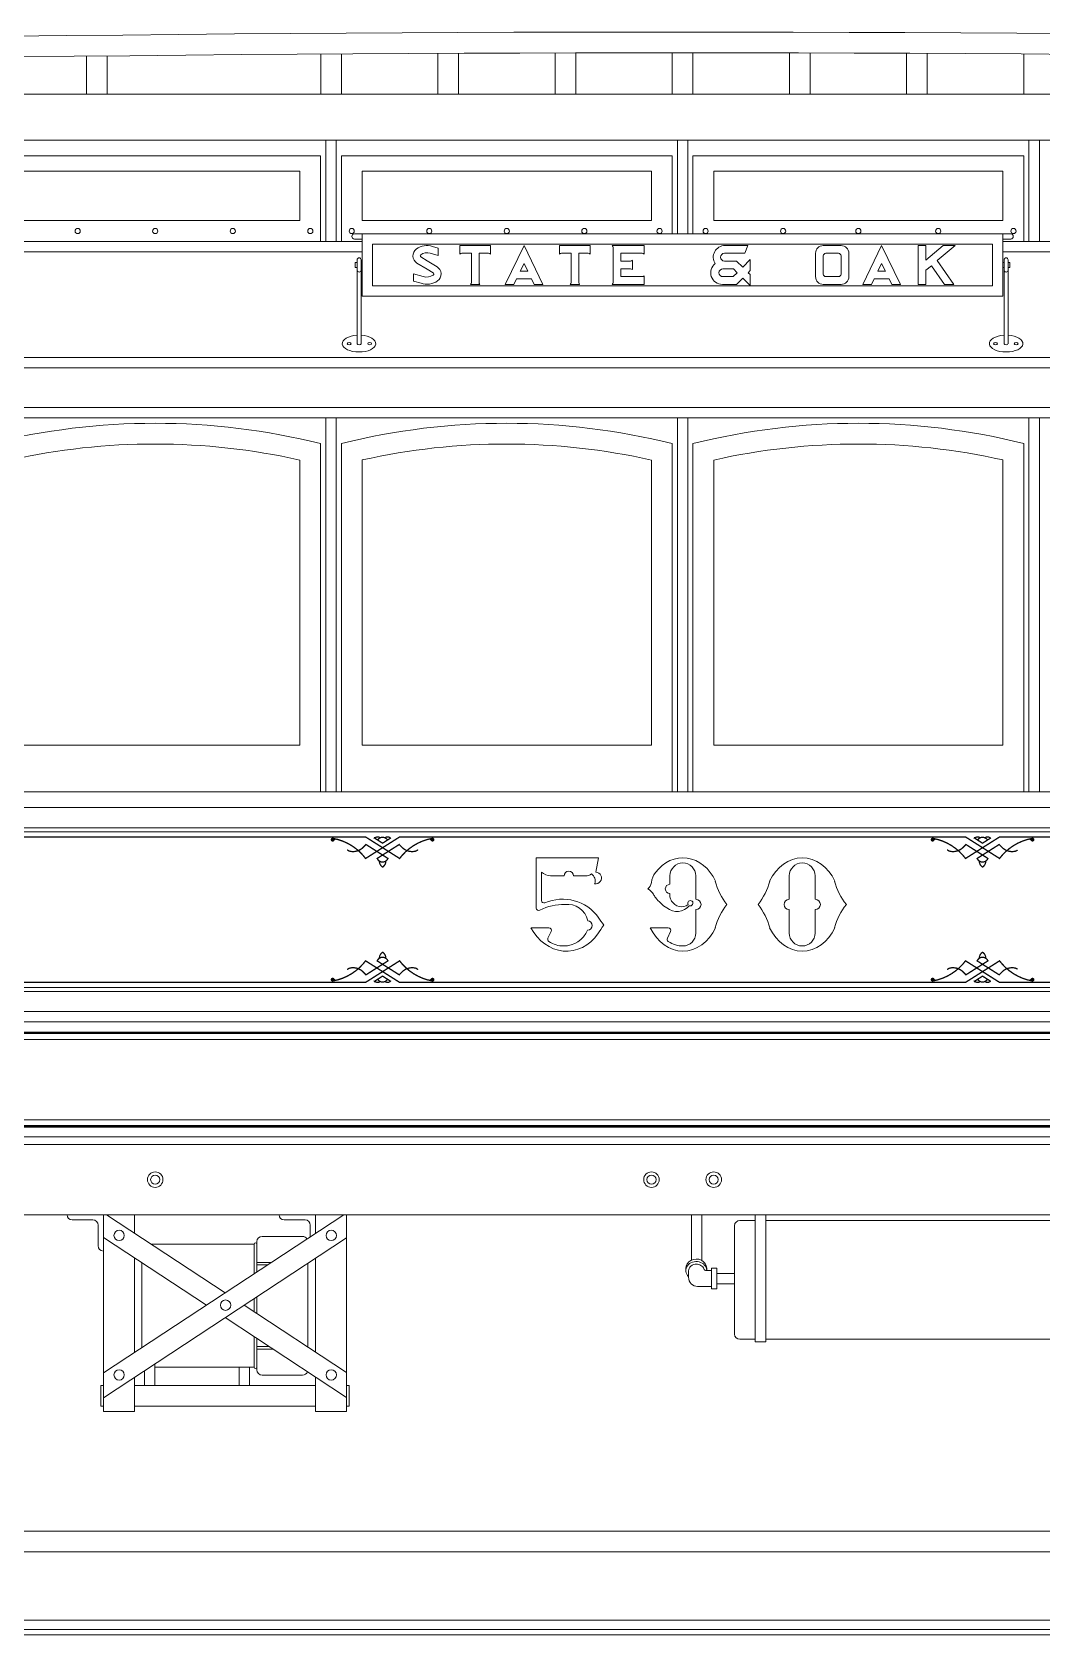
# Model space of a CAD drawing. Header units: inches. Extents: x 0 to 22, y 0 to 17.
# Drawn here: x 9.696 to 11.72, y 3.971 to 7.184 of the extents above; entities that cross this region are included whole.
import ezdxf

# ---------------------------------------------------------------- set-up
doc = ezdxf.new("R2010")
doc.units = ezdxf.units.IN
doc.header["$LTSCALE"] = 100
doc.header["$MEASUREMENT"] = 0
for name, color, linetype, lineweight in [('AIRCOMPRESSOR', 7, 'Continuous', 0), ('AIRTANK', 7, 'Continuous', 0), ('CARSIDE', 7, 'Continuous', 0), ('CLERESTORY', 7, 'Continuous', 0), ('LETTERING', 7, 'Continuous', 0), ('MAINROOF', 7, 'Continuous', 0), ('RAIL', 7, 'Continuous', 0), ('ROOFSIGN', 7, 'Continuous', 0), ('SCROLL', 7, 'Continuous', 0), ('STRIPING', 7, 'Continuous', 0)]:
    doc.layers.add(name, color=color, linetype=linetype, lineweight=lineweight)

msp = doc.modelspace()

# ---------------------------------------------------------------- linework, layer by layer
at = {"layer": 'AIRCOMPRESSOR', "color": 7, "linetype": 'Continuous'}
for p, q in [((9.7663, 4.8131), (9.7663, 4.8131)), ((9.8287, 4.7923), (9.8287, 4.7507)), ((9.8391, 4.8131), (9.8391, 4.41876)), ((9.8391, 4.49595), (10.32102, 4.8131)), ((9.84576, 4.8131), (10.08339, 4.65672)), ((9.9015, 4.8131), (9.9015, 4.77642)), ((10.1914, 4.8131), (10.1914, 4.8131)), ((10.2538, 4.7923), (10.2538, 4.76886)), ((10.2642, 4.77571), (10.2642, 4.8131)), ((10.3266, 4.41876), (10.3266, 4.8131)), ((9.8391, 4.76769), (10.04555, 4.63182)), ((9.8391, 4.44615), (10.3266, 4.76697)), ((10.14675, 4.69842), (10.14675, 4.75913)), ((10.15715, 4.76953), (10.23835, 4.76953)), ((9.9015, 4.72662), (9.9015, 4.53702)), ((9.93568, 4.75393), (10.14155, 4.75393)), ((10.14155, 4.695), (10.14155, 4.75393)), ((10.2642, 4.53773), (10.2642, 4.72591)), ((9.91616, 4.54667), (9.91616, 4.71697)), ((10.14675, 4.71753), (10.17579, 4.71753)), ((10.14675, 4.71233), (10.16789, 4.71233)), ((10.24875, 4.54789), (10.24875, 4.71574)), ((10.12123, 4.63182), (10.3266, 4.49666)), ((10.14155, 4.61844), (10.14155, 4.6452)), ((10.14675, 4.61502), (10.14675, 4.64862)), ((10.08339, 4.60692), (10.3266, 4.44686)), ((10.14155, 4.50716), (10.14155, 4.56864)), ((10.14675, 4.50196), (10.14675, 4.56522)), ((10.14675, 4.54876), (10.17176, 4.54876)), ((10.14675, 4.54356), (10.17966, 4.54356)), ((9.92136, 4.47076), (9.92136, 4.50029)), ((9.94216, 4.47076), (9.94216, 4.51398)), ((9.94216, 4.50716), (10.14155, 4.50716)), ((10.11114, 4.47076), (10.11114, 4.50716)), ((10.13194, 4.47076), (10.13194, 4.50716)), ((9.8339, 4.47076), (9.8339, 4.42916)), ((9.8339, 4.47076), (9.8391, 4.47076)), ((9.9015, 4.48722), (9.9015, 4.41876)), ((9.9015, 4.47076), (10.2642, 4.47076)), ((10.15715, 4.49156), (10.23835, 4.49156)), ((10.2642, 4.41876), (10.2642, 4.48793)), ((10.3266, 4.47076), (10.3318, 4.47076)), ((10.3318, 4.42916), (10.3318, 4.47076)), ((9.8339, 4.42916), (9.8391, 4.42916)), ((9.8391, 4.41876), (9.9015, 4.41876)), ((9.9015, 4.42916), (10.2642, 4.42916)), ((10.2642, 4.41876), (10.3266, 4.41876)), ((10.3266, 4.42916), (10.3318, 4.42916))]:
    msp.add_line(p, q, dxfattribs=at)
at = {"layer": 'AIRCOMPRESSOR'}
for p, q in [((9.7767, 4.8027), (9.8183, 4.8027)), ((10.2018, 4.8027), (10.2434, 4.8027))]:
    msp.add_line(p, q, dxfattribs=at)
at = {"layer": 'AIRCOMPRESSOR', "color": 7, "linetype": 'Continuous'}
for centre in [(9.87078, 4.77173), (10.296, 4.77173), (10.08417, 4.63182), (9.87078, 4.4919), (10.296, 4.4919)]:
    msp.add_circle(centre, 0.0104, dxfattribs=at)
for centre, radius, start, end in [((9.7767, 4.8131), 0.0104, 180, 270), ((9.8183, 4.7923), 0.0104, 0, 90), ((10.2018, 4.8131), 0.0104, 180, 270), ((10.2434, 4.7923), 0.0104, 0, 90), ((10.14415, 4.75393), 0.0026, 0, 180), ((10.15715, 4.75913), 0.0104, 90, 180), ((10.23835, 4.75913), 0.0104, 31.37247, 90), ((9.8391, 4.7507), 0.0104, 180, 270), ((10.14415, 4.50716), 0.0026, 180, 360), ((10.15715, 4.50196), 0.0104, 180, 270), ((10.23835, 4.50196), 0.0104, -90, -19.52162)]:
    msp.add_arc(centre, radius, start, end, dxfattribs=at)
at = {"layer": 'AIRTANK', "color": 7, "linetype": 'Continuous'}
for p, q in [((11.01759, 4.8131), (11.01759, 4.72211)), ((11.03839, 4.8131), (11.03839, 4.72154)), ((11.10416, 4.79113), (11.10416, 4.5739)), ((11.14576, 4.8131), (11.14576, 4.5583)), ((11.16656, 4.8131), (11.16656, 4.5583)), ((11.0066, 4.70619), (11.0066, 4.70096)), ((11.01192, 4.70061), (11.01192, 4.68761)), ((11.04828, 4.70611), (11.04828, 4.70087)), ((11.05799, 4.66421), (11.05799, 4.70581)), ((11.06839, 4.66421), (11.06839, 4.70581))]:
    msp.add_line(p, q, dxfattribs=at)
at = {"layer": 'AIRTANK'}
for p, q in [((11.11456, 4.80153), (11.14576, 4.80153)), ((11.16656, 4.80153), (11.95296, 4.80153)), ((11.05799, 4.7013), (11.04742, 4.7013)), ((11.06839, 4.70581), (11.05799, 4.70581)), ((11.10438, 4.69541), (11.06839, 4.69541)), ((11.05799, 4.66941), (11.03012, 4.66941)), ((11.06839, 4.66421), (11.05799, 4.66421)), ((11.10438, 4.67461), (11.06839, 4.67461)), ((11.11456, 4.5635), (11.14576, 4.5635)), ((11.16656, 4.5635), (11.95296, 4.5635)), ((11.14576, 4.5583), (11.16656, 4.5583))]:
    msp.add_line(p, q, dxfattribs=at)
at = {"layer": 'AIRTANK', "color": 7, "linetype": 'Continuous', "extrusion": (0, 0, -1), "flags": 128}
msp.add_lwpolyline([(-11.01196, 4.70061), (-11.01196, 4.70062), (-11.01196, 4.70063), (-11.01196, 4.70064), (-11.01196, 4.70065), (-11.01196, 4.70066), (-11.01196, 4.70066), (-11.01196, 4.70067), (-11.01196, 4.70068), (-11.01222, 4.70306), (-11.01305, 4.70551), (-11.0145, 4.70789), (-11.01654, 4.71003), (-11.01907, 4.71178), (-11.02192, 4.71304), (-11.0249, 4.71377), (-11.02781, 4.714), (-11.03004, 4.71387), (-11.03232, 4.71344), (-11.03459, 4.71269), (-11.03674, 4.71162), (-11.03869, 4.71023), (-11.04033, 4.70858), (-11.04162, 4.70674), (-11.04251, 4.70479)], dxfattribs=at)
at = {"layer": 'AIRTANK', "color": 7, "linetype": 'Continuous'}
for centre, radius, start, end in [((11.11456, 4.79113), 0.0104, 90, 180), ((11.04742, 4.7065), 0.0052, -160.80692, -90), ((11.03012, 4.68761), 0.0182, 180, 270), ((11.11456, 4.5739), 0.0104, 180, 270)]:
    msp.add_arc(centre, radius, start, end, dxfattribs=at)
for centre, start_param, end_param in [((11.02743, 4.70595), 6.2747295, 9.4673542), ((11.02743, 4.70103), 0.0147536, 3.8736807)]:
    msp.add_ellipse(centre, major_axis=(0.02085, 0), ratio=0.8787985, start_param=start_param, end_param=end_param, dxfattribs=at)
at = {"layer": 'CARSIDE'}
for p, q in [((7.4191, 6.5111), (14.5809, 6.5111)), ((7.4191, 6.5111), (14.5809, 6.5111)), ((7.4666, 6.43155), (14.5334, 6.43155)), ((7.4874, 6.41075), (14.5126, 6.41075)), ((10.2329, 5.75435), (9.6533, 5.75435)), ((10.9375, 5.75435), (10.3579, 5.75435)), ((11.0625, 5.75435), (11.6421, 5.75435)), ((7.4191, 5.66075), (14.5814, 5.66075)), ((7.4191, 5.62955), (14.5814, 5.62955)), ((7.4186, 5.22065), (14.5913, 5.22065)), ((7.4186, 5.19985), (14.5913, 5.19985)), ((7.4666, 4.96935), (14.5334, 4.96935)), ((7.4666, 4.95375), (14.5334, 4.95375)), ((7.4666, 4.8131), (14.5334, 4.8131))]:
    msp.add_line(p, q, dxfattribs=at)
at = {"layer": 'CARSIDE', "color": 7, "linetype": 'Continuous'}
for p, q in [((10.285, 5.66075), (10.285, 6.41075)), ((10.3058, 5.66075), (10.3058, 6.41075)), ((10.9896, 5.66075), (10.9896, 6.41075)), ((11.0104, 5.66075), (11.0104, 6.41075)), ((11.6942, 5.66075), (11.6942, 6.41075)), ((11.715, 5.66075), (11.715, 6.41075)), ((10.2746, 5.66075), (10.2746, 6.35896)), ((10.3162, 5.66075), (10.3162, 6.35915)), ((10.9792, 5.66075), (10.9792, 6.35896)), ((11.0208, 5.66075), (11.0208, 6.35896)), ((11.0208, 5.66075), (11.0208, 6.35896)), ((11.6838, 5.66075), (11.6838, 6.35915)), ((10.2329, 5.75435), (10.2329, 6.3261)), ((10.3579, 5.75435), (10.3579, 6.32627)), ((10.9375, 5.75435), (10.9375, 6.3261)), ((11.0625, 5.75435), (11.0625, 6.3261)), ((11.6421, 5.75435), (11.6421, 6.32627))]:
    msp.add_line(p, q, dxfattribs=at)
at = {"layer": 'CARSIDE', "linetype": 'Continuous'}
for centre, radius in [((9.94306, 4.88346), 0.0156), ((9.94302, 4.88346), 0.0091), ((10.93764, 4.88346), 0.0156), ((10.93768, 4.88346), 0.0091), ((11.06244, 4.88346), 0.0156), ((11.06248, 4.88346), 0.0091)]:
    msp.add_circle(centre, radius, dxfattribs=at)
for centre, radius, start, end in [((9.94273, 5.03167), 1.36815, 75.9617, 104.00609), ((10.64733, 5.03167), 1.36815, 75.9617, 104.00609), ((11.35267, 5.03167), 1.36815, 75.99391, 104.0383), ((9.94273, 5.03167), 1.32655, 77.36481, 102.60215), ((10.64733, 5.03167), 1.32655, 77.36481, 102.60215), ((11.35267, 5.03167), 1.32655, 77.39785, 102.63519)]:
    msp.add_arc(centre, radius, start, end, dxfattribs=at)
at = {"layer": 'CLERESTORY', "color": 7, "linetype": 'Continuous'}
for p, q in [((9.8051, 7.0595), (9.8051, 7.13573)), ((9.8467, 7.0595), (9.8467, 7.1362)), ((10.2748, 7.0595), (10.2748, 7.14003)), ((10.3164, 7.0595), (10.3164, 7.14031)), ((10.5096, 7.0595), (10.5096, 7.14138)), ((10.5512, 7.0595), (10.5512, 7.14157)), ((10.7444, 7.0595), (10.7444, 7.14221)), ((10.786, 7.0595), (10.786, 7.1423)), ((10.9792, 7.0595), (10.9792, 7.1425)), ((11.0208, 7.0595), (11.0208, 7.14249)), ((11.214, 7.0595), (11.214, 7.14225)), ((11.2556, 7.0595), (11.2556, 7.14216)), ((11.4488, 7.0595), (11.4488, 7.14148)), ((11.4904, 7.0595), (11.4904, 7.14129)), ((11.6838, 7.0595), (11.6838, 7.14018)), ((10.285, 6.7644), (10.285, 6.9673)), ((10.3058, 6.7644), (10.3058, 6.9673)), ((10.9896, 6.77951), (10.9896, 6.9673)), ((11.0104, 6.77951), (11.0104, 6.9673)), ((11.6942, 6.7644), (11.6942, 6.9673)), ((11.715, 6.7644), (11.715, 6.9673)), ((10.2746, 6.7644), (10.2746, 6.9361)), ((10.3162, 6.7644), (10.3162, 6.9361)), ((10.9792, 6.77951), (10.9792, 6.9361)), ((11.0208, 6.77951), (11.0208, 6.9361)), ((11.6838, 6.7644), (11.6838, 6.9361)), ((10.2329, 6.806), (10.2329, 6.9049)), ((10.3579, 6.806), (10.3579, 6.9049)), ((10.9375, 6.806), (10.9375, 6.9049)), ((11.0625, 6.806), (11.0625, 6.9049)), ((11.6421, 6.806), (11.6421, 6.9049))]:
    msp.add_line(p, q, dxfattribs=at)
at = {"layer": 'CLERESTORY'}
for p, q in [((7.45406, 7.0595), (14.8036, 7.0595)), ((7.31741, 6.9673), (14.70425, 6.9673)), ((9.6116, 6.9361), (10.2746, 6.9361)), ((10.3162, 6.9361), (10.9792, 6.9361)), ((11.0208, 6.9361), (11.6838, 6.9361)), ((9.6533, 6.9049), (10.2329, 6.9049)), ((10.3579, 6.9049), (10.9375, 6.9049)), ((11.0625, 6.9049), (11.6421, 6.9049)), ((9.6533, 6.806), (10.2329, 6.806)), ((10.3579, 6.806), (10.9375, 6.806)), ((11.0625, 6.806), (11.6421, 6.806)), ((7.4191, 6.7644), (10.3579, 6.7644)), ((11.6421, 6.7644), (14.5809, 6.7644)), ((7.4191, 6.7436), (10.34778, 6.7436)), ((10.35558, 6.7436), (10.3579, 6.7436)), ((11.6421, 6.7436), (11.64442, 6.7436)), ((11.65222, 6.7436), (14.5809, 6.7436))]:
    msp.add_line(p, q, dxfattribs=at)
at = {"layer": 'CLERESTORY', "linetype": 'Continuous'}
for centre in [(9.78773, 6.78515), (9.94313, 6.78515), (10.09853, 6.78515), (10.25393, 6.78515), (10.33693, 6.78515), (10.49233, 6.78515), (10.64773, 6.78515), (10.80313, 6.78515), (10.95393, 6.78515), (11.04613, 6.78515), (11.20153, 6.78515), (11.35233, 6.78515), (11.51233, 6.78515), (11.66313, 6.78515)]:
    msp.add_circle(centre, 0.0052, dxfattribs=at)
for centre, radius, start, end in [((10.98767, -96.54252), 103.72662, 88.0147981, 91.9740561), ((10.98767, -96.54216), 103.68466, 88.0139935, 91.9625119)]:
    msp.add_arc(centre, radius, start, end, dxfattribs=at)
at = {"layer": 'LETTERING', "linetype": 'Continuous'}
for p, q in [((10.49873, 6.75445), (10.51005, 6.7511)), ((10.50995, 6.75112), (10.50995, 6.73629)), ((10.55368, 6.75613), (10.55368, 6.739)), ((10.61528, 6.75613), (10.61528, 6.739)), ((10.68219, 6.75614), (10.64443, 6.67813)), ((10.68219, 6.75614), (10.71997, 6.67813)), ((10.75349, 6.75613), (10.75349, 6.739)), ((10.81509, 6.75613), (10.81509, 6.739)), ((10.86068, 6.75213), (10.86068, 6.68213)), ((10.92308, 6.75613), (10.92308, 6.739)), ((11.13066, 6.75611), (11.12499, 6.74052)), ((11.3988, 6.75614), (11.36104, 6.67813)), ((11.3988, 6.75614), (11.43659, 6.67813)), ((11.47222, 6.75613), (11.47222, 6.67813)), ((11.48782, 6.75613), (11.48782, 6.72705)), ((11.48782, 6.72705), (11.52214, 6.75613)), ((11.51053, 6.72584), (11.54628, 6.75613)), ((10.49423, 6.74094), (10.50995, 6.73629)), ((10.57666, 6.74053), (10.57666, 6.68213)), ((10.59226, 6.74053), (10.59226, 6.68213)), ((10.6822, 6.72035), (10.67464, 6.70474)), ((10.6822, 6.72034), (10.68975, 6.70474)), ((10.77647, 6.74053), (10.77647, 6.68213)), ((10.79207, 6.74053), (10.79207, 6.68213)), ((10.87628, 6.74053), (10.87628, 6.72493)), ((10.89968, 6.72645), (10.89968, 6.7078)), ((11.13566, 6.72791), (11.13566, 6.70585)), ((11.26642, 6.74053), (11.26642, 6.69373)), ((11.28202, 6.73553), (11.28202, 6.69873)), ((11.31761, 6.73553), (11.31761, 6.69873)), ((11.33321, 6.74053), (11.33321, 6.69373)), ((11.39881, 6.72035), (11.39125, 6.70474)), ((11.39881, 6.72034), (11.40636, 6.70474)), ((11.51053, 6.72584), (11.54393, 6.67813)), ((10.48012, 6.6939), (10.46069, 6.69963)), ((10.46069, 6.68476), (10.46069, 6.69963)), ((10.47576, 6.68042), (10.46069, 6.68476)), ((10.66709, 6.68914), (10.66176, 6.67813)), ((10.69731, 6.68914), (10.70264, 6.67813)), ((10.87628, 6.70933), (10.87628, 6.69373)), ((10.92308, 6.69525), (10.92308, 6.67813)), ((11.13531, 6.69785), (11.13531, 6.67578)), ((11.3837, 6.68914), (11.37837, 6.67813)), ((11.41392, 6.68914), (11.41925, 6.67813)), ((11.48782, 6.7066), (11.49857, 6.71571)), ((11.48782, 6.7066), (11.48782, 6.67813)), ((11.49857, 6.71571), (11.52489, 6.67813)), ((10.7068, 5.5287), (10.7068, 5.42801)), ((10.7068, 5.5287), (10.8316, 5.5287)), ((10.8316, 5.5287), (10.8264, 5.5001)), ((10.7172, 5.5001), (10.7172, 5.44303)), ((10.7354, 5.4923), (10.7624, 5.4923)), ((10.7812, 5.4923), (10.80746, 5.4923)), ((10.9746, 5.4923), (10.9746, 5.4755)), ((11.0266, 5.4923), (11.0266, 5.4455)), ((11.2138, 5.4923), (11.2138, 5.4455)), ((11.2658, 5.4923), (11.2658, 5.4455)), ((10.9746, 5.4571), (10.9746, 5.45116)), ((11.0266, 5.4247), (11.0266, 5.3779)), ((11.2138, 5.4247), (11.2138, 5.3779)), ((11.2658, 5.4247), (11.2658, 5.3779)), ((10.6964, 5.3883), (10.73219, 5.3883)), ((10.73684, 5.38077), (10.73025, 5.3676)), ((10.9356, 5.3883), (10.97139, 5.3883)), ((10.97604, 5.38077), (10.96945, 5.3676))]:
    msp.add_line(p, q, dxfattribs=at)
at = {"layer": 'LETTERING'}
for p, q in [((10.55368, 6.75613), (10.61528, 6.75613)), ((10.75349, 6.75613), (10.81509, 6.75613)), ((10.85915, 6.75613), (10.92308, 6.75613)), ((11.08489, 6.75612), (11.13066, 6.75612)), ((11.28191, 6.75613), (11.28202, 6.75613)), ((11.28202, 6.75613), (11.31761, 6.75613)), ((11.47222, 6.75613), (11.48782, 6.75613)), ((11.52214, 6.75613), (11.54628, 6.75613)), ((10.46773, 6.72079), (10.4878, 6.70878)), ((10.47538, 6.73314), (10.4878, 6.72571)), ((10.50786, 6.71371), (10.4878, 6.72573)), ((10.55768, 6.74053), (10.57666, 6.74053)), ((10.59226, 6.74053), (10.61128, 6.74053)), ((10.75749, 6.74053), (10.77647, 6.74053)), ((10.79207, 6.74053), (10.81109, 6.74053)), ((10.87628, 6.74053), (10.91908, 6.74053)), ((10.87628, 6.72493), (10.89568, 6.72493)), ((11.08386, 6.74052), (11.12499, 6.74052)), ((11.08386, 6.72492), (11.10824, 6.72492)), ((11.12045, 6.7127), (11.10824, 6.72492)), ((11.13566, 6.72791), (11.12045, 6.7127)), ((11.28702, 6.74053), (11.31261, 6.74053)), ((10.50021, 6.70136), (10.4878, 6.7088)), ((10.66709, 6.68914), (10.69731, 6.68914)), ((10.67464, 6.70474), (10.68975, 6.70474)), ((10.87628, 6.70933), (10.89568, 6.70933)), ((10.87628, 6.69373), (10.91908, 6.69373)), ((11.08073, 6.70932), (11.10178, 6.70932)), ((11.08073, 6.69372), (11.10146, 6.69372)), ((11.10942, 6.70167), (11.10146, 6.69371)), ((11.10942, 6.70167), (11.10178, 6.70932)), ((11.12045, 6.69064), (11.10792, 6.67812)), ((11.13531, 6.67578), (11.12045, 6.69064)), ((11.13566, 6.70585), (11.13148, 6.70167)), ((11.13531, 6.69785), (11.13148, 6.70167)), ((11.28702, 6.69373), (11.31261, 6.69373)), ((11.3837, 6.68914), (11.41392, 6.68914)), ((11.39125, 6.70474), (11.40636, 6.70474)), ((10.57513, 6.67813), (10.59379, 6.67813)), ((10.64443, 6.67813), (10.66176, 6.67813)), ((10.70264, 6.67813), (10.71997, 6.67813)), ((10.77494, 6.67813), (10.7936, 6.67813)), ((10.85915, 6.67813), (10.92308, 6.67813)), ((11.07971, 6.67812), (11.10792, 6.67812)), ((11.28202, 6.67813), (11.31761, 6.67813)), ((11.36104, 6.67813), (11.37837, 6.67813)), ((11.41925, 6.67813), (11.43659, 6.67813)), ((11.47222, 6.67813), (11.48782, 6.67813)), ((11.52489, 6.67813), (11.54394, 6.67813))]:
    msp.add_line(p, q, dxfattribs=at)
at = {"layer": 'LETTERING', "linetype": 'Continuous', "flags": 128}
for points in [[(10.73207, 5.36092), (10.7356, 5.35879), (10.73921, 5.35694), (10.74288, 5.35538), (10.74659, 5.35411), (10.75032, 5.35313), (10.75404, 5.35244), (10.75774, 5.35203), (10.7614, 5.3519)], [(10.97127, 5.36092), (10.9748, 5.35879), (10.97841, 5.35694), (10.98208, 5.35538), (10.98579, 5.35411), (10.98952, 5.35313), (10.99324, 5.35244), (10.99694, 5.35203), (11.0006, 5.3519)]]:
    msp.add_lwpolyline(points, dxfattribs=at)
at = {"layer": 'LETTERING', "linetype": 'Continuous'}
for centre, radius, start, end in [((10.47679, 6.73541), 0.01719, 126.46299, 238.2103), ((10.48793, 6.71932), 0.03675, 72.90068, 125.52635), ((10.85468, 6.75213), 0.006, 0, 41.81031), ((11.28202, 6.74053), 0.0156, 90, 180), ((11.31761, 6.74053), 0.0156, 0, 90), ((10.4768, 6.73538), 0.00265, 125.51075, 237.59961), ((10.48863, 6.71763), 0.02398, 76.49308, 123.8875), ((10.55768, 6.73453), 0.006, 90, 131.81031), ((10.61128, 6.73453), 0.006, 48.18969, 90), ((10.75749, 6.73453), 0.006, 90, 131.81031), ((10.81109, 6.73453), 0.006, 48.18969, 90), ((10.89568, 6.73093), 0.006, -90, -48.18969), ((10.91908, 6.73453), 0.006, 48.18969, 90), ((11.28702, 6.73553), 0.005, 90, 180), ((11.31261, 6.73553), 0.005, 0, 90), ((10.48767, 6.71518), 0.03675, -108.91214, -54.47365), ((10.48696, 6.71688), 0.02398, -106.58745, -56.1125), ((10.49879, 6.69913), 0.00265, -54.48925, 57.59961), ((10.49881, 6.6991), 0.01719, -53.53701, 58.2103), ((10.89568, 6.70333), 0.006, 48.18969, 90), ((10.91908, 6.69973), 0.006, -90, -48.18969), ((11.28202, 6.69373), 0.0156, 180, 270), ((11.28702, 6.69873), 0.005, 180, 270), ((11.31261, 6.69873), 0.005, -90, 0), ((11.31761, 6.69373), 0.0156, -90, 0), ((10.57066, 6.68213), 0.006, -41.81031, 0), ((10.59826, 6.68213), 0.006, 180, 221.81031), ((10.77047, 6.68213), 0.006, -41.81031, 0), ((10.79807, 6.68213), 0.006, 180, 221.81031), ((10.85468, 6.68213), 0.006, -41.81031, 0), ((10.73722, 5.52168), 0.02944, -132.85241, -93.54477), ((10.7718, 5.4923), 0.0094, 0, 180), ((10.80688, 5.5082), 0.01595, -94.61583, -48.70191), ((10.80806, 5.48235), 0.01672, -19.7408, 56.00303), ((10.8257, 5.48833), 0.01179, -99.27587, 86.59548), ((10.97883, 5.4741), 0.0416, 142.85786, 173.34845), ((11.0006, 5.4923), 0.026, 0, 180), ((11.2398, 5.4923), 0.026, 0, 180), ((10.91254, 5.48468), 0.02563, -45.81353, -12.98714), ((10.91416, 5.43814), 0.03251, 32.65875, 60.03192), ((10.9746, 5.4663), 0.0092, 90, 270), ((11.17961, 5.50966), 0.11734, -166.31741, -140.55248), ((11.04042, 5.51984), 0.13963, -37.36393, -15.76617), ((11.41881, 5.50966), 0.11734, -166.31741, -140.55248), ((10.76268, 5.32786), 0.10734, 89.29573, 116.93204), ((10.7222, 5.44303), 0.005, 180, 293.09582), ((10.75936, 5.3559), 0.08972, 36.36617, 113.09582), ((10.76905, 5.39365), 0.04175, 12.14746, 96.9428), ((10.97883, 5.4741), 0.0416, -153.71857, -142.85786), ((10.98883, 5.4533), 0.03217, -129.61972, -39.85723), ((10.9954, 5.45116), 0.0208, 180, 181.3597), ((10.99673, 5.45454), 0.02246, -170.16049, -146.09255), ((10.99785, 5.45338), 0.0228, -150.17524, -54.65179), ((11.01557, 5.43763), 0.00535, -112.4837, 212.09581), ((11.0266, 5.4351), 0.0104, -90, 90), ((11.17961, 5.36054), 0.11734, 140.55248, 166.31741), ((11.04042, 5.35036), 0.13963, 15.76617, 37.36393), ((11.2138, 5.4351), 0.0104, 90, 270), ((11.2658, 5.4351), 0.0104, -90, 90), ((11.41881, 5.36054), 0.11734, 140.55248, 166.31741), ((10.7118, 5.42801), 0.005, 180, 296.93204), ((10.80934, 5.39305), 0.0094, -88.47931, 86.7756), ((10.93294, 5.46806), 0.11734, -150.23384, -140.55248), ((10.7349, 5.36528), 0.0052, 153.43495, 236.95614), ((10.73219, 5.3831), 0.0052, -26.56505, 90), ((10.762, 5.40342), 0.05152, -90.67008, -22.55595), ((10.93294, 5.31894), 0.11734, 140.55248, 150.90685), ((10.9741, 5.36528), 0.0052, 153.43495, 236.95614), ((10.97139, 5.3831), 0.0052, -26.56505, 90), ((11.0006, 5.3779), 0.026, -90, 0), ((11.2398, 5.3779), 0.026, 180, 360)]:
    msp.add_arc(centre, radius, start, end, dxfattribs=at)
at = {"layer": 'LETTERING'}
for centre, radius, start, end in [((11.08489, 6.73272), 0.0234, 90, 213.08386), ((11.07971, 6.70152), 0.0234, 128.05055, 270), ((11.08386, 6.73272), 0.0078, 90, 270), ((11.08073, 6.70152), 0.0078, 90, 270)]:
    msp.add_arc(centre, radius, start, end, dxfattribs=at)
at = {"layer": 'LETTERING', "linetype": 'Continuous'}
for centre, major_axis, ratio, start_param, end_param in [((11.0006, 5.4351), (0, -0.0936), 0.8055556, 2.0943951, 3.9577582), ((11.2398, 5.4351), (0, -0.0936), 0.8055556, 2.0943951, 4.1887902), ((11.0006, 5.5131), (0, -0.0936), 0.8055556, 5.4670197, 5.8407378), ((10.76624, 5.43513), (0.00522, -0.09354), 0.8719018, 5.1873914, 7.1220093), ((11.0006, 5.4351), (0, -0.0936), 0.8055556, 5.2359878, 7.3303829), ((11.2398, 5.4351), (0, -0.0936), 0.8055556, 5.2359878, 7.3303829)]:
    msp.add_ellipse(centre, major_axis=major_axis, ratio=ratio, start_param=start_param, end_param=end_param, dxfattribs=at)
at = {"layer": 'MAINROOF'}
for p, q in [((7.4191, 6.7436), (10.3579, 6.7436)), ((11.6421, 6.7436), (14.5809, 6.7436)), ((7.4191, 6.5319), (14.5809, 6.5319))]:
    msp.add_line(p, q, dxfattribs=at)
at = {"layer": 'RAIL'}
for p, q in [((5.08323, 4.1787), (16.91677, 4.17866)), ((5.08323, 4.1371), (16.91677, 4.13706)), ((5.08323, 4), (16.91677, 3.99996)), ((5.08323, 3.9818), (16.91677, 3.98176)), ((5.08323, 3.9707), (16.91677, 3.97066))]:
    msp.add_line(p, q, dxfattribs=at)
at = {"layer": 'ROOFSIGN'}
for p, q in [((10.34228, 6.77951), (11.65768, 6.77951)), ((10.34228, 6.76911), (10.3579, 6.76911)), ((10.3787, 6.75875), (11.6213, 6.75875)), ((11.6421, 6.76911), (11.65768, 6.76911)), ((10.34398, 6.72222), (10.34778, 6.72222)), ((10.35558, 6.72222), (10.3579, 6.72222)), ((11.64442, 6.72238), (11.6421, 6.72238)), ((11.65602, 6.72238), (11.65222, 6.72238)), ((10.34398, 6.71182), (10.34778, 6.71182)), ((10.35558, 6.71182), (10.3579, 6.71182)), ((11.64442, 6.71198), (11.6421, 6.71198)), ((11.65602, 6.71198), (11.65222, 6.71198)), ((10.3579, 6.65475), (11.6421, 6.65475)), ((10.3787, 6.67555), (11.6213, 6.67555))]:
    msp.add_line(p, q, dxfattribs=at)
at = {"layer": 'ROOFSIGN', "color": 7, "linetype": 'Continuous'}
for p, q in [((10.3579, 6.65475), (10.3579, 6.77955)), ((10.3787, 6.67555), (10.3787, 6.75875)), ((11.6213, 6.67555), (11.6213, 6.75875)), ((11.6421, 6.65475), (11.6421, 6.77955)), ((10.34398, 6.71182), (10.34398, 6.72222)), ((10.34778, 6.70675), (10.34778, 6.72755)), ((10.35558, 6.70675), (10.35558, 6.72755)), ((11.64442, 6.70675), (11.64442, 6.72755)), ((11.65222, 6.70675), (11.65222, 6.72755)), ((11.65602, 6.71198), (11.65602, 6.72235)), ((10.34776, 6.55923), (10.34778, 6.70675)), ((10.35556, 6.55923), (10.35558, 6.70675)), ((11.64444, 6.55923), (11.64442, 6.70675)), ((11.65224, 6.55923), (11.65222, 6.70675))]:
    msp.add_line(p, q, dxfattribs=at)
at = {"layer": 'ROOFSIGN'}
for centre, start, end in [((10.34228, 6.77431), 90, 270), ((11.65768, 6.77431), -90, 90)]:
    msp.add_arc(centre, 0.0052, start, end, dxfattribs=at)
at = {"layer": 'ROOFSIGN', "color": 7, "linetype": 'Continuous'}
for centre, start, end in [((10.35168, 6.72755), 0, 180), ((11.64832, 6.72755), 0, 180), ((10.35168, 6.70675), 180, 360), ((11.64832, 6.70675), 180, 360)]:
    msp.add_arc(centre, 0.0039, start, end, dxfattribs=at)
at = {"layer": 'ROOFSIGN', "linetype": 'Continuous'}
for centre, major_axis, ratio, start_param, end_param in [((10.35153, 6.55949), (0.03359, 0), 0.5, 1.6830123, 7.73345), ((10.35167, 6.55923), (0.0039, 0), 0.5820144, 3.1415927, 6.2831853), ((11.64847, 6.55949), (0.03359, 0), 0.5, 1.691328, 7.7417657), ((11.64831, 6.55923), (0.00388, 0), 0.5855856, 3.1415927, 6.2831853)]:
    msp.add_ellipse(centre, major_axis=major_axis, ratio=ratio, start_param=start_param, end_param=end_param, dxfattribs=at)
for centre in [(10.3316, 6.55923), (10.37285, 6.55923), (11.62715, 6.55923), (11.6684, 6.55923)]:
    msp.add_ellipse(centre, major_axis=(0.00388, 0), ratio=0.5855856, dxfattribs=at)
at = {"layer": 'SCROLL', "color": 7, "linetype": 'Continuous'}
for p, q in [((10.38264, 5.56976), (10.38116, 5.56744)), ((11.58504, 5.56976), (11.58356, 5.56744)), ((10.38264, 5.27964), (10.38116, 5.28196)), ((11.58504, 5.27964), (11.58356, 5.28196))]:
    msp.add_line(p, q, dxfattribs=at)
at = {"layer": 'SCROLL', "color": 7, "linetype": 'Continuous', "lineweight": 5, "const_width": 0.0026}
for points in [[(10.36368, 5.5703), (7.5492, 5.5703), (7.5492, 5.53968)], [(10.3624, 5.5703), (10.365, 5.5703), (10.43386, 5.52669)], [(10.4352, 5.5703), (10.4326, 5.5703), (10.36372, 5.52667)], [(10.41564, 5.56869), (10.39875, 5.55795), (10.38196, 5.56869)], [(11.5648, 5.5703), (10.43369, 5.5703)], [(11.5648, 5.5703), (11.5674, 5.5703), (11.63626, 5.52669)], [(11.6376, 5.5703), (11.635, 5.5703), (11.56612, 5.52667)], [(11.61804, 5.56869), (11.60115, 5.55795), (11.58436, 5.56869)], [(11.63758, 5.5703), (14.4508, 5.5703), (14.4508, 5.53968)], [(10.36629, 5.55599), (10.3598, 5.5495)], [(10.36469, 5.55585), (10.41071, 5.52661)], [(10.43314, 5.556), (10.38685, 5.52668)], [(10.43131, 5.55599), (10.4378, 5.5495)], [(11.56869, 5.55599), (11.5622, 5.5495)], [(11.56709, 5.55585), (11.61311, 5.52661)], [(11.63554, 5.556), (11.58925, 5.52668)], [(11.63371, 5.55599), (11.6402, 5.5495)], [(10.3624, 5.2791), (10.365, 5.2791), (10.43386, 5.32271)], [(10.4352, 5.2791), (10.4326, 5.2791), (10.36372, 5.32273)], [(10.36469, 5.29355), (10.41071, 5.32279)], [(10.43314, 5.2934), (10.38685, 5.32272)], [(11.5648, 5.2791), (11.5674, 5.2791), (11.63626, 5.32271)], [(11.6376, 5.2791), (11.635, 5.2791), (11.56612, 5.32273)], [(11.56709, 5.29355), (11.61311, 5.32279)], [(11.63554, 5.2934), (11.58925, 5.32272)], [(7.5908, 5.2791), (10.36417, 5.2791)], [(10.36629, 5.29341), (10.3598, 5.2999)], [(10.41564, 5.28071), (10.39875, 5.29145), (10.38196, 5.28071)], [(10.43131, 5.29341), (10.4378, 5.2999)], [(11.56599, 5.2791), (10.4338, 5.2791)], [(11.56869, 5.29341), (11.5622, 5.2999)], [(11.61804, 5.28071), (11.60115, 5.29145), (11.58436, 5.28071)], [(11.63371, 5.29341), (11.6402, 5.2999)], [(14.4092, 5.2791), (11.63499, 5.2791)]]:
    msp.add_lwpolyline(points, dxfattribs=at)
at = {"layer": 'SCROLL', "color": 7, "linetype": 'Continuous', "lineweight": 9, "const_width": 0.0039}
for points in [[(10.30068, 5.56508, -1), (10.29678, 5.56508, -1)], [(10.49692, 5.56508, 1), (10.50082, 5.56508, 1)], [(11.50308, 5.56508, -1), (11.49918, 5.56508, -1)], [(11.69932, 5.56508, 1), (11.70322, 5.56508, 1)], [(10.30068, 5.28432, 1), (10.29678, 5.28432, 1)], [(10.49692, 5.28432, -1), (10.50082, 5.28432, -1)], [(11.50308, 5.28432, 1), (11.49918, 5.28432, 1)], [(11.69932, 5.28432, -1), (11.70322, 5.28432, -1)]]:
    msp.add_lwpolyline(points, format="xyb", close=True, dxfattribs=at)
at = {"layer": 'SCROLL', "color": 7, "linetype": 'Continuous', "lineweight": 5, "const_width": 0.0026}
for points in [[(10.36554, 5.52624, 0.1913898), (10.29957, 5.56757)], [(10.30506, 5.5664, 0.1655394), (10.3009, 5.56377)], [(10.3948, 5.56835, 0.3400123), (10.38344, 5.56872)], [(10.4092, 5.56326, 0.2813657), (10.3988, 5.56976, 0.2922424), (10.3884, 5.56326)], [(10.4028, 5.56835, -0.3400123), (10.41416, 5.56872)], [(10.43206, 5.52624, -0.1913898), (10.49803, 5.56757)], [(10.49254, 5.5664, -0.1655394), (10.4967, 5.56377)], [(11.56794, 5.52624, 0.1913898), (11.50197, 5.56757)], [(11.50746, 5.5664, 0.1655394), (11.5033, 5.56377)], [(11.5972, 5.56835, 0.3400123), (11.58584, 5.56872)], [(11.6116, 5.56326, 0.2813657), (11.6012, 5.56976, 0.2922424), (11.5908, 5.56326)], [(11.6052, 5.56835, -0.3400123), (11.61656, 5.56872)], [(11.63446, 5.52624, -0.1913898), (11.70043, 5.56757)], [(11.69494, 5.5664, -0.1655394), (11.6991, 5.56377)], [(10.3598, 5.5495, -0.2521176), (10.3338, 5.5417, -0.1313288), (10.3286, 5.5443)], [(10.4092, 5.52664, -0.2813657), (10.3988, 5.52014, -0.2922424), (10.3884, 5.52664)], [(10.4378, 5.5495, 0.2521176), (10.4638, 5.5417, 0.1313288), (10.469, 5.5443)], [(11.5622, 5.5495, -0.2521176), (11.5362, 5.5417, -0.1313288), (11.531, 5.5443)], [(11.6116, 5.52664, -0.2813657), (11.6012, 5.52014, -0.2922424), (11.5908, 5.52664)], [(11.6402, 5.5495, 0.2521176), (11.6662, 5.5417, 0.1313288), (11.6714, 5.5443)], [(10.3923, 5.5222, 0.2494463), (10.3988, 5.50998)], [(10.4053, 5.5222, -0.2494463), (10.3988, 5.50998)], [(11.5947, 5.5222, 0.2494463), (11.6012, 5.50998)], [(11.6077, 5.5222, -0.2494463), (11.6012, 5.50998)], [(10.3923, 5.3272, -0.2494463), (10.3988, 5.33942)], [(10.4053, 5.3272, 0.2494463), (10.3988, 5.33942)], [(11.5947, 5.3272, -0.2494463), (11.6012, 5.33942)], [(11.6077, 5.3272, 0.2494463), (11.6012, 5.33942)], [(10.36554, 5.32316, -0.1913898), (10.29957, 5.28183)], [(10.3598, 5.2999, 0.2521176), (10.3338, 5.3077, 0.1313288), (10.3286, 5.3051)], [(10.4092, 5.32276, 0.2813657), (10.3988, 5.32926, 0.2922424), (10.3884, 5.32276)], [(10.43206, 5.32316, 0.1913898), (10.49803, 5.28183)], [(10.4378, 5.2999, -0.2521176), (10.4638, 5.3077, -0.1313288), (10.469, 5.3051)], [(11.56794, 5.32316, -0.1913898), (11.50197, 5.28183)], [(11.5622, 5.2999, 0.2521176), (11.5362, 5.3077, 0.1313288), (11.531, 5.3051)], [(11.6116, 5.32276, 0.2813657), (11.6012, 5.32926, 0.2922424), (11.5908, 5.32276)], [(11.63446, 5.32316, 0.1913898), (11.70043, 5.28183)], [(11.6402, 5.2999, -0.2521176), (11.6662, 5.3077, -0.1313288), (11.6714, 5.3051)], [(10.30506, 5.283, -0.1655394), (10.3009, 5.28563)], [(10.3948, 5.28105, -0.3400123), (10.38344, 5.28068)], [(10.4092, 5.28614, -0.2813657), (10.3988, 5.27964, -0.2922424), (10.3884, 5.28614)], [(10.4028, 5.28105, 0.3400123), (10.41416, 5.28068)], [(10.49254, 5.283, 0.1655394), (10.4967, 5.28563)], [(11.50746, 5.283, -0.1655394), (11.5033, 5.28563)], [(11.5972, 5.28105, -0.3400123), (11.58584, 5.28068)], [(11.6116, 5.28614, -0.2813657), (11.6012, 5.27964, -0.2922424), (11.5908, 5.28614)], [(11.6052, 5.28105, 0.3400123), (11.61656, 5.28068)], [(11.69494, 5.283, 0.1655394), (11.6991, 5.28563)]]:
    msp.add_lwpolyline(points, format="xyb", dxfattribs=at)
at = {"layer": 'SCROLL', "color": 7, "linetype": 'Continuous', "lineweight": 5, "const_width": 0.0013}
for points in [[(10.32799, 5.54428, 1), (10.32929, 5.54428, 1)], [(10.46844, 5.54438, 1), (10.46974, 5.54438, 1)], [(11.53039, 5.54428, 1), (11.53169, 5.54428, 1)], [(10.32799, 5.30512, -1), (10.32929, 5.30512, -1)], [(10.46844, 5.30502, -1), (10.46974, 5.30502, -1)], [(11.53039, 5.30512, -1), (11.53169, 5.30512, -1)]]:
    msp.add_lwpolyline(points, format="xyb", close=True, dxfattribs=at)
at = {"layer": 'SCROLL', "color": 7, "linetype": 'Continuous', "lineweight": 0, "const_width": 0.001}
for points in [[(10.39833, 5.50958, 1), (10.39933, 5.50958, 1)], [(11.60073, 5.50958, 1), (11.60173, 5.50958, 1)], [(10.39833, 5.33982, -1), (10.39933, 5.33982, -1)], [(11.60073, 5.33982, -1), (11.60173, 5.33982, -1)]]:
    msp.add_lwpolyline(points, format="xyb", close=True, dxfattribs=at)
at = {"layer": 'STRIPING', "linetype": 'Continuous'}
for p, q in [((7.5322, 5.5885), (14.469, 5.5885)), ((7.54, 5.5807), (14.4612, 5.5807)), ((7.5322, 5.2609), (14.469, 5.2609)), ((7.54, 5.2687), (14.4612, 5.2687)), ((7.5712, 5.1647), (14.43, 5.1647)), ((14.43, 5.0035), (7.5712, 5.0035))]:
    msp.add_line(p, q, dxfattribs=at)
at = {"layer": 'STRIPING', "linetype": 'Continuous', "lineweight": 13, "const_width": 0.0052}
for points in [[(14.4976, 5.1465), (14.443, 5.1465), (14.443, 5.1777), (7.5582, 5.1777)], [(14.4976, 5.0425), (14.4638, 5.0425), (14.4638, 4.9905), (14.495, 4.9905), (14.495, 5.0217), (14.443, 5.0217), (14.443, 4.9905), (7.5582, 4.9905)]]:
    msp.add_lwpolyline(points, dxfattribs=at)

doc.saveas('drawing.dxf')
